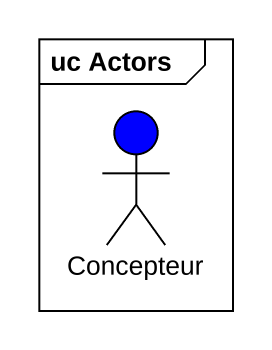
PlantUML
@startuml
mainframe uc Actors
actor Concepteur #0000FF
@enduml
